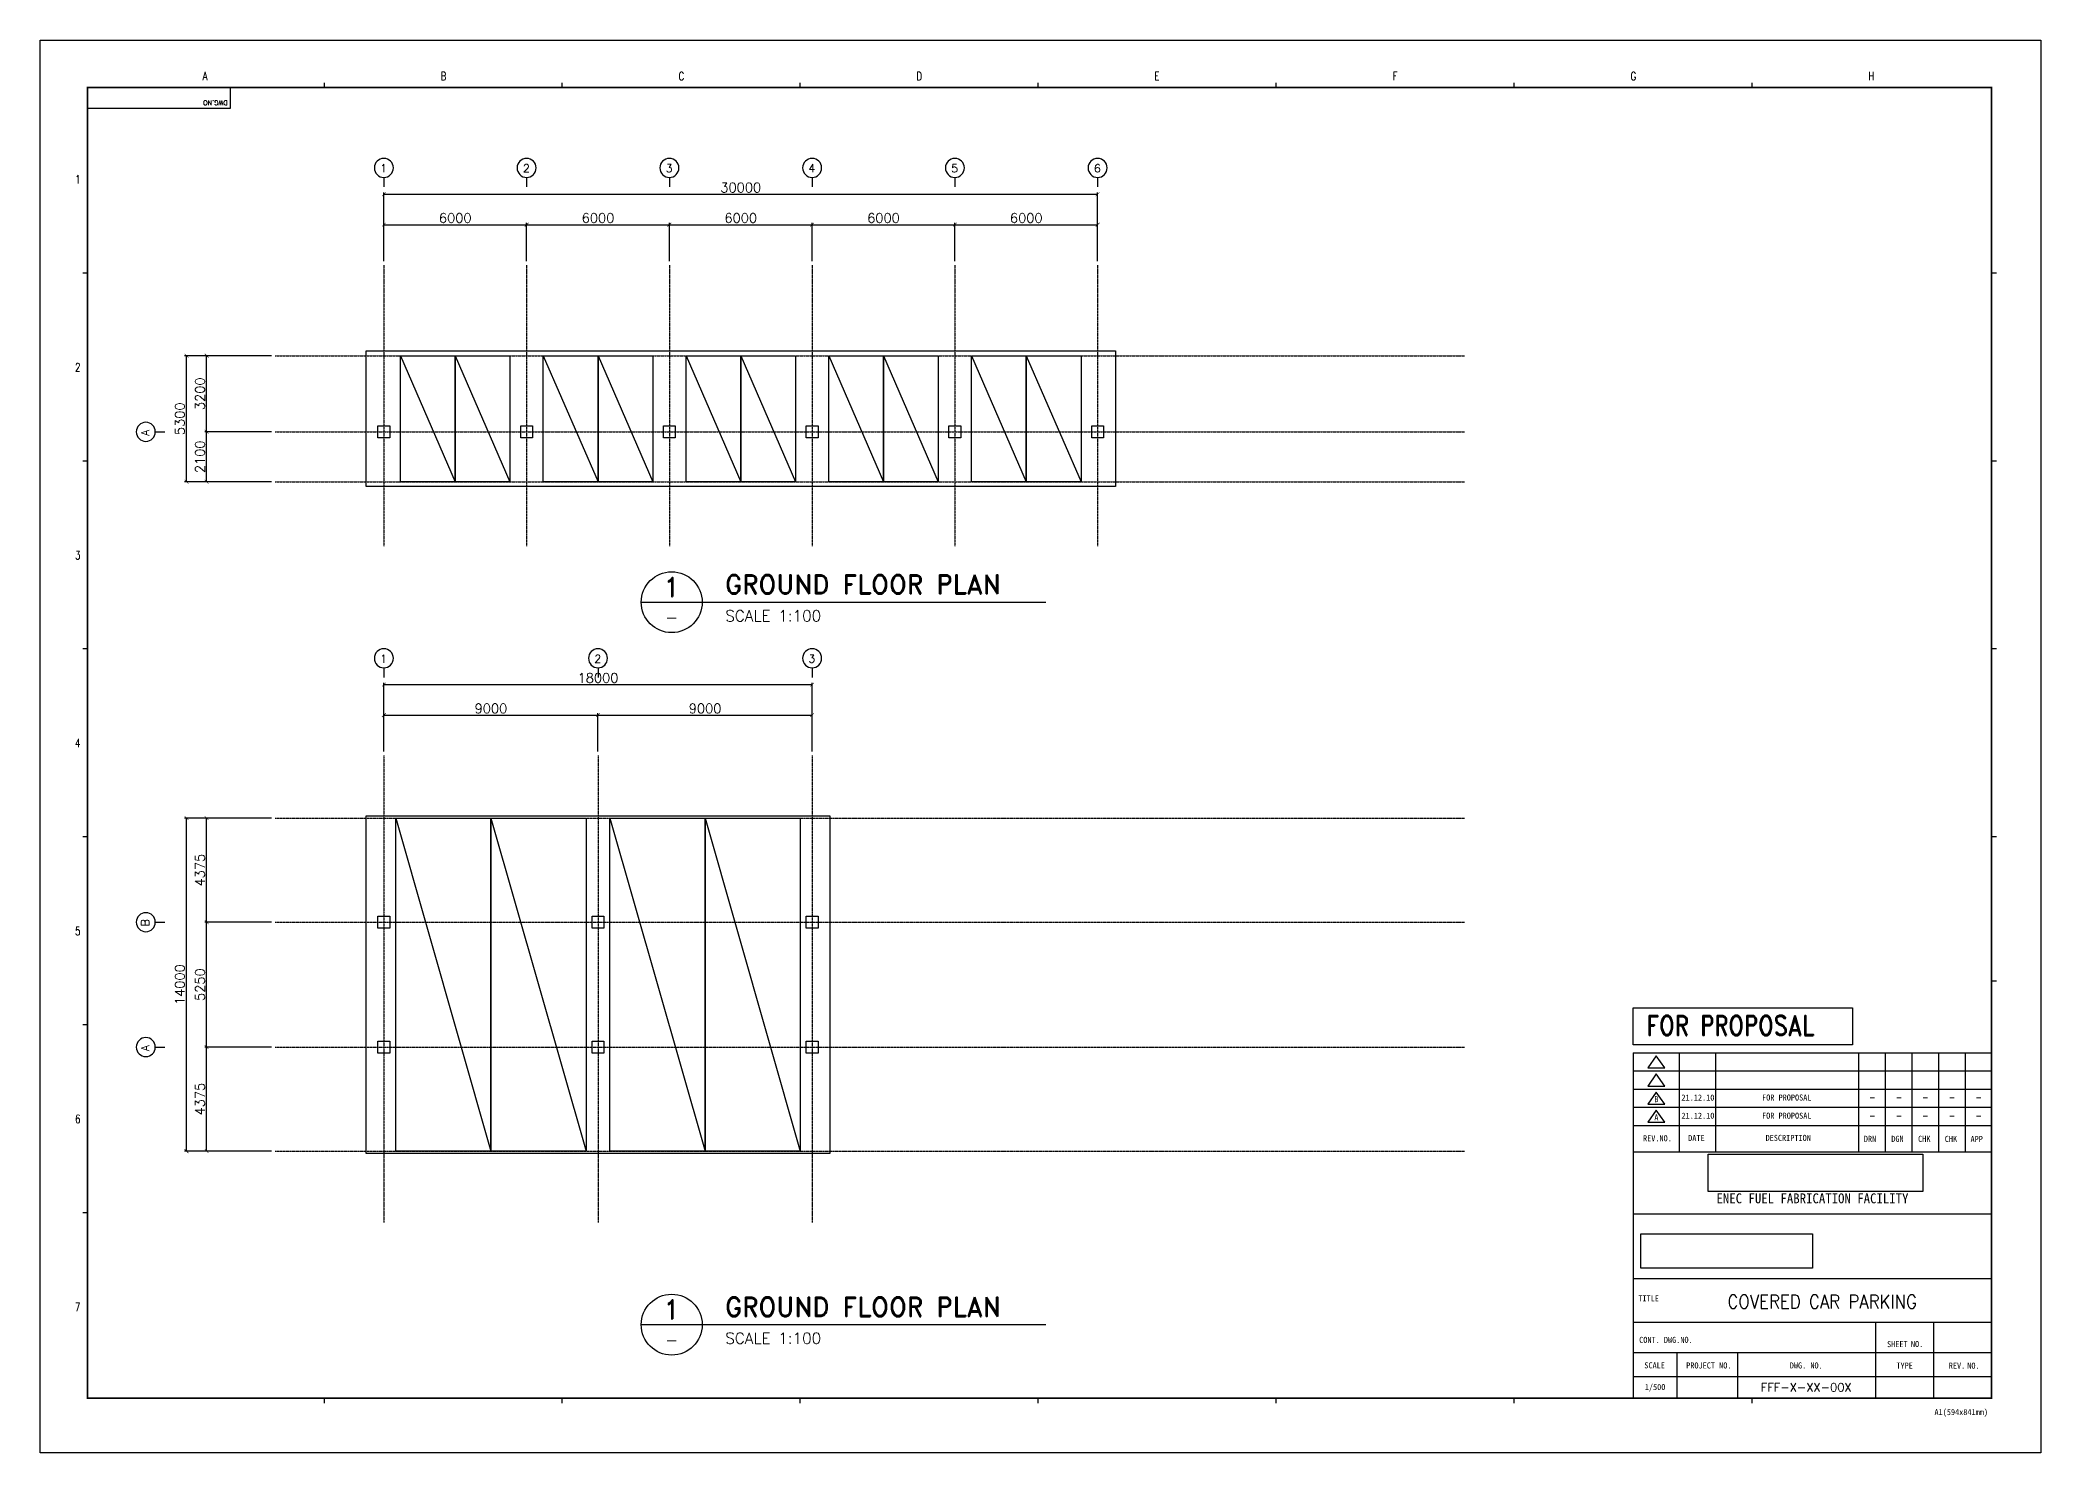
# Model space of a CAD drawing. Header units: millimetres. Extents: x -232466 to 860779, y -177975 to 311634.
# Drawn here: x -987 to 83113, y -21543 to 37857 of the extents above; entities that cross this region are included whole.
import ezdxf
from ezdxf.enums import TextEntityAlignment as Align

# ---------------------------------------------------------------- set-up
doc = ezdxf.new("R2010")
doc.units = ezdxf.units.MM
doc.header["$XCLIPFRAME"] = 2
doc.linetypes.add('AXES', pattern=[50.8, 31.75, -6.35, 6.35, -6.35])
doc.linetypes.add('CENTER', pattern=[2, 1.25, -0.25, 0.25, -0.25])
doc.layers.add('0 외형선', color=3, linetype='Continuous', lineweight=25)
doc.layers.add('TEXT', color=7, linetype='Continuous', lineweight=15)
for name, color, linetype in [('Center Line', 1, 'CENTER'), ('COL', 2, 'Continuous'), ('dim', 7, 'Continuous'), ('SYM', 7, 'Continuous'), ('TEXT1', 7, 'Continuous'), ('TITLEBOX', 7, 'Continuous'), ('TXT', 2, 'Continuous')]:
    doc.layers.add(name, color=color, linetype=linetype)
doc.styles.add('RD20', font='ROMAND.SHX', dxfattribs={"width": 0.8, "height": 2})
doc.styles.add('RD6', font='ROMAND.shx', dxfattribs={"width": 0.83, "height": 6})
doc.styles.add('ROMAND', font='romand')
doc.styles.add('RomanS', font='romans.shx')
doc.styles.add('TBOX', font='romans.shx')
doc.styles.add('돋움체', font='')
doc.styles.get('돋움체').set_extended_font_data('DotumChe')
doc.dimstyles.new('HYUNDAI', dxfattribs={"dimscale": 120, "dimtxt": 3, "dimasz": 3, "dimexe": 1, "dimexo": 2, "dimgap": 1, "dimtad": 1, "dimdec": 0, "dimdsep": 46, "dimtxsty": 'RomanS', "dimcen": 0, "dimclrd": 256, "dimclre": 256, "dimclrt": 3, "dimadec": 0, "dimazin": 0, "dimtfac": 1, "dimtdec": 0, "dimtix": 1, "dimtmove": 2, "dimatfit": 3, "dimfxl": 1, "dimtvp": 1, "dimtolj": 1, "dimarcsym": 0})
picture_1 = doc.add_image_def('image1', size_in_pixel=(850, 283))
picture_2 = doc.add_image_def('image2.jpg', size_in_pixel=(500, 87))

# ---------------------------------------------------------------- blocks, each defined once
blk = doc.blocks.new('_ArchTick')
at = {"color": 0, "linetype": 'ByBlock', "const_width": 0.15}
blk.add_lwpolyline([(-0.5, -0.5), (0.5, 0.5)], dxfattribs=at)
blk = doc.blocks.new('*D76')
at = {"layer": 'Defpoints', "color": 0}
for p in [(5172, 24586), (8897, 24586), (8897, 19286)]:
    blk.add_point(p, dxfattribs=at)
at = {"layer": 'dim', "lineweight": -2}
for p, q in [((8737, 24586), (5092, 24586)), ((5172, 19286), (5172, 24586)), ((8737, 19286), (5092, 19286))]:
    blk.add_line(p, q, dxfattribs=at)
at = {"layer": 'dim', "lineweight": -2, "xscale": 160, "yscale": 160, "zscale": 160}
for p, rotation in [((5172, 24586), 90), ((5172, 19286), 270)]:
    blk.add_blockref('_ArchTick', p, dxfattribs=dict(at, rotation=rotation))
at = {"layer": 'dim', "color": 0, "insert": (4892, 21936), "char_height": 400, "attachment_point": 5, "rotation": 90, "style": 'RomanS', "bg_fill": 3, "box_fill_scale": 1.1, "bg_fill_color": 257, "bg_fill_transparency": 0}
blk.add_mtext('\\A1;5300', dxfattribs=at)
blk = doc.blocks.new('*D77')
at = {"layer": 'Defpoints', "color": 0}
for p in [(6017, 24586), (8897, 24586), (8897, 21386)]:
    blk.add_point(p, dxfattribs=at)
at = {"layer": 'dim', "lineweight": -2}
for p, q in [((8737, 24586), (5937, 24586)), ((6017, 21386), (6017, 24586)), ((8737, 21386), (5937, 21386))]:
    blk.add_line(p, q, dxfattribs=at)
at = {"layer": 'dim', "lineweight": -2, "xscale": 160, "yscale": 160, "zscale": 160}
for p, rotation in [((6017, 24586), 90), ((6017, 21386), 270)]:
    blk.add_blockref('_ArchTick', p, dxfattribs=dict(at, rotation=rotation))
at = {"layer": 'dim', "color": 0, "insert": (5737, 22986), "char_height": 400, "attachment_point": 5, "rotation": 90, "style": 'RomanS', "bg_fill": 3, "box_fill_scale": 1.1, "bg_fill_color": 257, "bg_fill_transparency": 0}
blk.add_mtext('\\A1;3200', dxfattribs=at)
blk = doc.blocks.new('*D78')
at = {"layer": 'Defpoints', "color": 0}
for p in [(19465, 30094), (13465, 28395), (19465, 28395)]:
    blk.add_point(p, dxfattribs=at)
at = {"layer": 'dim', "lineweight": -2}
for p, q in [((13465, 28555), (13465, 30174)), ((13465, 30094), (19465, 30094)), ((19465, 28555), (19465, 30174))]:
    blk.add_line(p, q, dxfattribs=at)
at = {"layer": 'dim', "lineweight": -2, "xscale": 160, "yscale": 160, "zscale": 160, "rotation": 180}
blk.add_blockref('_ArchTick', (13465, 30094), dxfattribs=at)
at = {"layer": 'dim', "lineweight": -2, "xscale": 160, "yscale": 160, "zscale": 160}
blk.add_blockref('_ArchTick', (19465, 30094), dxfattribs=at)
at = {"layer": 'dim', "color": 0, "insert": (16465, 30374), "char_height": 400, "attachment_point": 5, "style": 'RomanS', "bg_fill": 3, "box_fill_scale": 1.1, "bg_fill_color": 257, "bg_fill_transparency": 0}
blk.add_mtext('\\A1;6000', dxfattribs=at)
blk = doc.blocks.new('주열')
at = {"layer": 'SYM'}
blk.add_line((0, 600), (0, 0), dxfattribs=at)
blk.add_circle((0, 1200), 600, dxfattribs=at)
blk = doc.blocks.new('*D79')
at = {"layer": 'Defpoints', "color": 0}
for p in [(43465, 31373), (13465, 28395), (43465, 28395)]:
    blk.add_point(p, dxfattribs=at)
at = {"layer": 'dim', "lineweight": -2}
for p, q in [((13465, 28555), (13465, 31453)), ((13465, 31373), (43465, 31373)), ((43465, 28555), (43465, 31453))]:
    blk.add_line(p, q, dxfattribs=at)
at = {"layer": 'dim', "lineweight": -2, "xscale": 160, "yscale": 160, "zscale": 160, "rotation": 180}
blk.add_blockref('_ArchTick', (13465, 31373), dxfattribs=at)
at = {"layer": 'dim', "lineweight": -2, "xscale": 160, "yscale": 160, "zscale": 160}
blk.add_blockref('_ArchTick', (43465, 31373), dxfattribs=at)
at = {"layer": 'dim', "color": 0, "insert": (28465, 31653), "char_height": 400, "attachment_point": 5, "style": 'RomanS', "bg_fill": 3, "box_fill_scale": 1.1, "bg_fill_color": 257, "bg_fill_transparency": 0}
blk.add_mtext('\\A1;30000', dxfattribs=at)
blk = doc.blocks.new('*D80')
at = {"layer": 'Defpoints', "color": 0}
for p in [(8897, 21386), (8897, 19286)]:
    blk.add_point(p, dxfattribs=at)
at = {"layer": 'dim', "lineweight": -2}
for p, q in [((8737, 21386), (5937, 21386)), ((6017, 19286), (6017, 21386)), ((8737, 19286), (5937, 19286))]:
    blk.add_line(p, q, dxfattribs=at)
at = {"layer": 'dim', "lineweight": -2, "xscale": 160, "yscale": 160, "zscale": 160}
for p, rotation in [((6017, 21386), 90), ((6017, 19286), 270)]:
    blk.add_blockref('_ArchTick', p, dxfattribs=dict(at, rotation=rotation))
at = {"layer": 'dim', "color": 0, "insert": (5737, 20336), "char_height": 400, "attachment_point": 5, "rotation": 90, "style": 'RomanS', "bg_fill": 3, "box_fill_scale": 1.1, "bg_fill_color": 257, "bg_fill_transparency": 0}
blk.add_mtext('\\A1;2100', dxfattribs=at)
at = {"layer": 'Defpoints', "color": 0}
blk.add_point((6017, 21386), dxfattribs=at)
blk = doc.blocks.new('*D81')
at = {"layer": 'Defpoints', "color": 0}
for p in [(25465, 30094), (19465, 28395), (25465, 28395)]:
    blk.add_point(p, dxfattribs=at)
at = {"layer": 'dim', "lineweight": -2}
for p, q in [((19465, 28555), (19465, 30174)), ((19465, 30094), (25465, 30094)), ((25465, 28555), (25465, 30174))]:
    blk.add_line(p, q, dxfattribs=at)
at = {"layer": 'dim', "lineweight": -2, "xscale": 160, "yscale": 160, "zscale": 160, "rotation": 180}
blk.add_blockref('_ArchTick', (19465, 30094), dxfattribs=at)
at = {"layer": 'dim', "lineweight": -2, "xscale": 160, "yscale": 160, "zscale": 160}
blk.add_blockref('_ArchTick', (25465, 30094), dxfattribs=at)
at = {"layer": 'dim', "color": 0, "insert": (22465, 30374), "char_height": 400, "attachment_point": 5, "style": 'RomanS', "bg_fill": 3, "box_fill_scale": 1.1, "bg_fill_color": 257, "bg_fill_transparency": 0}
blk.add_mtext('\\A1;6000', dxfattribs=at)
blk = doc.blocks.new('*D82')
at = {"layer": 'Defpoints', "color": 0}
for p in [(31465, 30094), (25465, 28395), (31465, 28395)]:
    blk.add_point(p, dxfattribs=at)
at = {"layer": 'dim', "lineweight": -2}
for p, q in [((25465, 28555), (25465, 30174)), ((25465, 30094), (31465, 30094)), ((31465, 28555), (31465, 30174))]:
    blk.add_line(p, q, dxfattribs=at)
at = {"layer": 'dim', "lineweight": -2, "xscale": 160, "yscale": 160, "zscale": 160, "rotation": 180}
blk.add_blockref('_ArchTick', (25465, 30094), dxfattribs=at)
at = {"layer": 'dim', "lineweight": -2, "xscale": 160, "yscale": 160, "zscale": 160}
blk.add_blockref('_ArchTick', (31465, 30094), dxfattribs=at)
at = {"layer": 'dim', "color": 0, "insert": (28465, 30374), "char_height": 400, "attachment_point": 5, "style": 'RomanS', "bg_fill": 3, "box_fill_scale": 1.1, "bg_fill_color": 257, "bg_fill_transparency": 0}
blk.add_mtext('\\A1;6000', dxfattribs=at)
blk = doc.blocks.new('*D83')
at = {"layer": 'Defpoints', "color": 0}
for p in [(37465, 30094), (31465, 28395), (37465, 28395)]:
    blk.add_point(p, dxfattribs=at)
at = {"layer": 'dim', "lineweight": -2}
for p, q in [((31465, 28555), (31465, 30174)), ((31465, 30094), (37465, 30094)), ((37465, 28555), (37465, 30174))]:
    blk.add_line(p, q, dxfattribs=at)
at = {"layer": 'dim', "lineweight": -2, "xscale": 160, "yscale": 160, "zscale": 160, "rotation": 180}
blk.add_blockref('_ArchTick', (31465, 30094), dxfattribs=at)
at = {"layer": 'dim', "lineweight": -2, "xscale": 160, "yscale": 160, "zscale": 160}
blk.add_blockref('_ArchTick', (37465, 30094), dxfattribs=at)
at = {"layer": 'dim', "color": 0, "insert": (34465, 30374), "char_height": 400, "attachment_point": 5, "style": 'RomanS', "bg_fill": 3, "box_fill_scale": 1.1, "bg_fill_color": 257, "bg_fill_transparency": 0}
blk.add_mtext('\\A1;6000', dxfattribs=at)
blk = doc.blocks.new('*D84')
at = {"layer": 'Defpoints', "color": 0}
for p in [(43465, 30094), (37465, 28395), (43465, 28395)]:
    blk.add_point(p, dxfattribs=at)
at = {"layer": 'dim', "lineweight": -2}
for p, q in [((37465, 28555), (37465, 30174)), ((37465, 30094), (43465, 30094)), ((43465, 28555), (43465, 30174))]:
    blk.add_line(p, q, dxfattribs=at)
at = {"layer": 'dim', "lineweight": -2, "xscale": 160, "yscale": 160, "zscale": 160, "rotation": 180}
blk.add_blockref('_ArchTick', (37465, 30094), dxfattribs=at)
at = {"layer": 'dim', "lineweight": -2, "xscale": 160, "yscale": 160, "zscale": 160}
blk.add_blockref('_ArchTick', (43465, 30094), dxfattribs=at)
at = {"layer": 'dim', "color": 0, "insert": (40465, 30374), "char_height": 400, "attachment_point": 5, "style": 'RomanS', "bg_fill": 3, "box_fill_scale": 1.1, "bg_fill_color": 257, "bg_fill_transparency": 0}
blk.add_mtext('\\A1;6000', dxfattribs=at)
blk = doc.blocks.new('*D85')
at = {"layer": 'Defpoints', "color": 0}
for p in [(5172, 5145), (8897, 5145), (8897, -8855)]:
    blk.add_point(p, dxfattribs=at)
at = {"layer": 'dim', "lineweight": -2}
for p, q in [((8737, 5145), (5092, 5145)), ((5172, -8855), (5172, 5145)), ((8737, -8855), (5092, -8855))]:
    blk.add_line(p, q, dxfattribs=at)
at = {"layer": 'dim', "lineweight": -2, "xscale": 160, "yscale": 160, "zscale": 160}
for p, rotation in [((5172, 5145), 90), ((5172, -8855), 270)]:
    blk.add_blockref('_ArchTick', p, dxfattribs=dict(at, rotation=rotation))
at = {"layer": 'dim', "color": 0, "insert": (4892, -1855), "char_height": 400, "attachment_point": 5, "rotation": 90, "style": 'RomanS', "bg_fill": 3, "box_fill_scale": 1.1, "bg_fill_color": 257, "bg_fill_transparency": 0}
blk.add_mtext('\\A1;14000', dxfattribs=at)
blk = doc.blocks.new('*D86')
at = {"layer": 'Defpoints', "color": 0}
for p in [(6017, 5145), (8897, 5145), (8897, 770)]:
    blk.add_point(p, dxfattribs=at)
at = {"layer": 'dim', "lineweight": -2}
for p, q in [((8737, 5145), (5937, 5145)), ((6017, 770), (6017, 5145)), ((8737, 770), (5937, 770))]:
    blk.add_line(p, q, dxfattribs=at)
at = {"layer": 'dim', "lineweight": -2, "xscale": 160, "yscale": 160, "zscale": 160}
for p, rotation in [((6017, 5145), 90), ((6017, 770), 270)]:
    blk.add_blockref('_ArchTick', p, dxfattribs=dict(at, rotation=rotation))
at = {"layer": 'dim', "color": 0, "insert": (5737, 2958), "char_height": 400, "attachment_point": 5, "rotation": 90, "style": 'RomanS', "bg_fill": 3, "box_fill_scale": 1.1, "bg_fill_color": 257, "bg_fill_transparency": 0}
blk.add_mtext('\\A1;4375', dxfattribs=at)
blk = doc.blocks.new('*D87')
at = {"layer": 'Defpoints', "color": 0}
for p in [(22465, 9478), (13465, 7780), (22465, 7780)]:
    blk.add_point(p, dxfattribs=at)
at = {"layer": 'dim', "lineweight": -2}
for p, q in [((13465, 7940), (13465, 9558)), ((13465, 9478), (22465, 9478)), ((22465, 7940), (22465, 9558))]:
    blk.add_line(p, q, dxfattribs=at)
at = {"layer": 'dim', "lineweight": -2, "xscale": 160, "yscale": 160, "zscale": 160, "rotation": 180}
blk.add_blockref('_ArchTick', (13465, 9478), dxfattribs=at)
at = {"layer": 'dim', "lineweight": -2, "xscale": 160, "yscale": 160, "zscale": 160}
blk.add_blockref('_ArchTick', (22465, 9478), dxfattribs=at)
at = {"layer": 'dim', "color": 0, "insert": (17965, 9758), "char_height": 400, "attachment_point": 5, "style": 'RomanS', "bg_fill": 3, "box_fill_scale": 1.1, "bg_fill_color": 257, "bg_fill_transparency": 0}
blk.add_mtext('\\A1;9000', dxfattribs=at)
blk = doc.blocks.new('*D88')
at = {"layer": 'Defpoints', "color": 0}
for p in [(31465, 10758), (13465, 7780), (31465, 7780)]:
    blk.add_point(p, dxfattribs=at)
at = {"layer": 'dim', "lineweight": -2}
for p, q in [((13465, 7940), (13465, 10838)), ((13465, 10758), (31465, 10758)), ((31465, 7940), (31465, 10838))]:
    blk.add_line(p, q, dxfattribs=at)
at = {"layer": 'dim', "lineweight": -2, "xscale": 160, "yscale": 160, "zscale": 160, "rotation": 180}
blk.add_blockref('_ArchTick', (13465, 10758), dxfattribs=at)
at = {"layer": 'dim', "lineweight": -2, "xscale": 160, "yscale": 160, "zscale": 160}
blk.add_blockref('_ArchTick', (31465, 10758), dxfattribs=at)
at = {"layer": 'dim', "color": 0, "insert": (22465, 11038), "char_height": 400, "attachment_point": 5, "style": 'RomanS', "bg_fill": 3, "box_fill_scale": 1.1, "bg_fill_color": 257, "bg_fill_transparency": 0}
blk.add_mtext('\\A1;18000', dxfattribs=at)
blk = doc.blocks.new('*D89')
at = {"layer": 'Defpoints', "color": 0}
for p in [(6017, 770), (8897, 770), (8897, -4480)]:
    blk.add_point(p, dxfattribs=at)
at = {"layer": 'dim', "lineweight": -2}
for p, q in [((8737, 770), (5937, 770)), ((6017, -4480), (6017, 770)), ((8737, -4480), (5937, -4480))]:
    blk.add_line(p, q, dxfattribs=at)
at = {"layer": 'dim', "lineweight": -2, "xscale": 160, "yscale": 160, "zscale": 160}
for p, rotation in [((6017, 770), 90), ((6017, -4480), 270)]:
    blk.add_blockref('_ArchTick', p, dxfattribs=dict(at, rotation=rotation))
at = {"layer": 'dim', "color": 0, "insert": (5737, -1855), "char_height": 400, "attachment_point": 5, "rotation": 90, "style": 'RomanS', "bg_fill": 3, "box_fill_scale": 1.1, "bg_fill_color": 257, "bg_fill_transparency": 0}
blk.add_mtext('\\A1;5250', dxfattribs=at)
blk = doc.blocks.new('*D90')
at = {"layer": 'Defpoints', "color": 0}
for p in [(31465, 9478), (22465, 7780), (31465, 7780)]:
    blk.add_point(p, dxfattribs=at)
at = {"layer": 'dim', "lineweight": -2}
for p, q in [((22465, 7940), (22465, 9558)), ((22465, 9478), (31465, 9478)), ((31465, 7940), (31465, 9558))]:
    blk.add_line(p, q, dxfattribs=at)
at = {"layer": 'dim', "lineweight": -2, "xscale": 160, "yscale": 160, "zscale": 160, "rotation": 180}
blk.add_blockref('_ArchTick', (22465, 9478), dxfattribs=at)
at = {"layer": 'dim', "lineweight": -2, "xscale": 160, "yscale": 160, "zscale": 160}
blk.add_blockref('_ArchTick', (31465, 9478), dxfattribs=at)
at = {"layer": 'dim', "color": 0, "insert": (26965, 9758), "char_height": 400, "attachment_point": 5, "style": 'RomanS', "bg_fill": 3, "box_fill_scale": 1.1, "bg_fill_color": 257, "bg_fill_transparency": 0}
blk.add_mtext('\\A1;9000', dxfattribs=at)
blk = doc.blocks.new('*D91')
at = {"layer": 'Defpoints', "color": 0}
for p in [(6017, -4480), (8897, -4480), (8897, -8855)]:
    blk.add_point(p, dxfattribs=at)
at = {"layer": 'dim', "lineweight": -2}
for p, q in [((8737, -4480), (5937, -4480)), ((6017, -8855), (6017, -4480)), ((8737, -8855), (5937, -8855))]:
    blk.add_line(p, q, dxfattribs=at)
at = {"layer": 'dim', "lineweight": -2, "xscale": 160, "yscale": 160, "zscale": 160}
for p, rotation in [((6017, -4480), 90), ((6017, -8855), 270)]:
    blk.add_blockref('_ArchTick', p, dxfattribs=dict(at, rotation=rotation))
at = {"layer": 'dim', "color": 0, "insert": (5737, -6667), "char_height": 400, "attachment_point": 5, "rotation": 90, "style": 'RomanS', "bg_fill": 3, "box_fill_scale": 1.1, "bg_fill_color": 257, "bg_fill_transparency": 0}
blk.add_mtext('\\A1;4375', dxfattribs=at)

msp = doc.modelspace()

# ---------------------------------------------------------------- linework, layer by layer
for p, q in [((14165.5, 24585.6), (16465.8, 19285.6)), ((16465.8, 24585.6), (18766.2, 19285.6)), ((20165.5, 24585.6), (22465.8, 19285.6)), ((22465.8, 24585.6), (24766.2, 19285.6)), ((26165.5, 24585.6), (28465.8, 19285.6)), ((28465.8, 24585.6), (30766.2, 19285.6)), ((32165.5, 24585.6), (34465.8, 19285.6)), ((34465.8, 24585.6), (36766.2, 19285.6)), ((38165.5, 24585.6), (40465.8, 19285.6)), ((40465.8, 24585.6), (42766.2, 19285.6)), ((13965.2, 5145.1), (17965.2, -8854.9)), ((17965.2, 5145.1), (21965, -8854.9)), ((22965.2, 5145.1), (26965.2, -8854.9)), ((26965.2, 5145.1), (30965, -8854.9)), ((81039.2, -18333.8), (81039.2, -19249.6))]:
    msp.add_line(p, q)
for points in [[(14165.2, 24585.6), (16465.8, 24585.6), (16465.8, 19285.6), (14165.2, 19285.6)], [(16465.2, 24585.6), (18766.2, 24585.6), (18766.2, 19285.6), (16465.2, 19285.6)], [(20165.2, 24585.6), (22465.8, 24585.6), (22465.8, 19285.6), (20165.2, 19285.6)], [(22465.2, 24585.6), (24766.2, 24585.6), (24766.2, 19285.6), (22465.2, 19285.6)], [(26165.2, 24585.6), (28465.8, 24585.6), (28465.8, 19285.6), (26165.2, 19285.6)], [(28465.2, 24585.6), (30766.2, 24585.6), (30766.2, 19285.6), (28465.2, 19285.6)], [(32165.2, 24585.6), (34465.8, 24585.6), (34465.8, 19285.6), (32165.2, 19285.6)], [(34465.2, 24585.6), (36766.2, 24585.6), (36766.2, 19285.6), (34465.2, 19285.6)], [(38165.2, 24585.6), (40465.8, 24585.6), (40465.8, 19285.6), (38165.2, 19285.6)], [(40465.2, 24585.6), (42766.2, 24585.6), (42766.2, 19285.6), (40465.2, 19285.6)], [(13965.2, 5145.1), (17965.2, 5145.1), (17965.2, -8854.9), (13965.2, -8854.9)], [(17965.2, 5145.1), (21965.2, 5145.1), (21965.2, -8854.9), (17965.2, -8854.9)], [(22965.2, 5145.1), (26965.2, 5145.1), (26965.2, -8854.9), (22965.2, -8854.9)], [(26965.2, 5145.1), (30965.2, 5145.1), (30965.2, -8854.9), (26965.2, -8854.9)]]:
    msp.add_lwpolyline(points, close=True)
for points in [[(24283.1, 14223.4), (41283.1, 14223.4)], [(24283.1, -16148.4), (41283.1, -16148.4)]]:
    msp.add_lwpolyline(points)
for centre in [(25563.1, 14223.4), (25563.1, -16148.4)]:
    msp.add_circle(centre, 1280)
at = {"layer": '0 외형선', "linetype": 'Continuous'}
for points in [[(12715.2, 24785.6), (44215.2, 24785.6), (44215.2, 19085.6), (12715.2, 19085.6)], [(12716.3, 5245.1), (32215.2, 5245.1), (32215.2, -8954.9), (12716.3, -8954.9)]]:
    msp.add_lwpolyline(points, close=True, dxfattribs=at)
at = {"layer": 'Center Line', "linetype": 'AXES'}
for p, q in [((13465.2, 28395.3), (13465.2, 16585.6)), ((13465.2, 7779.8), (13465.2, -11854.9))]:
    msp.add_line(p, q, dxfattribs=at)
at = {"layer": 'COL'}
for points in [[(13215.2, 21135.6), (13215.2, 21635.6), (13715.2, 21635.6), (13715.2, 21135.6)], [(19215.2, 21135.6), (19215.2, 21635.6), (19715.2, 21635.6), (19715.2, 21135.6)], [(25215.2, 21135.6), (25215.2, 21635.6), (25715.2, 21635.6), (25715.2, 21135.6)], [(31215.2, 21135.6), (31215.2, 21635.6), (31715.2, 21635.6), (31715.2, 21135.6)], [(37215.2, 21135.6), (37215.2, 21635.6), (37715.2, 21635.6), (37715.2, 21135.6)], [(43215.2, 21135.6), (43215.2, 21635.6), (43715.2, 21635.6), (43715.2, 21135.6)], [(13215.2, 520.1), (13215.2, 1020.1), (13715.2, 1020.1), (13715.2, 520.1)], [(22215.2, 520.1), (22215.2, 1020.1), (22715.2, 1020.1), (22715.2, 520.1)], [(31215.2, 520.1), (31215.2, 1020.1), (31715.2, 1020.1), (31715.2, 520.1)], [(13215.2, -4729.9), (13215.2, -4229.9), (13715.2, -4229.9), (13715.2, -4729.9)], [(22215.2, -4729.9), (22215.2, -4229.9), (22715.2, -4229.9), (22715.2, -4729.9)], [(31215.2, -4729.9), (31215.2, -4229.9), (31715.2, -4229.9), (31715.2, -4729.9)]]:
    msp.add_lwpolyline(points, close=True, dxfattribs=at)
at = {"layer": 'TITLEBOX', "color": 4, "linetype": 'Continuous'}
for p, q in [((10963.2, 35857), (10963.2, 36057)), ((10963.2, 35857), (10963.2, 36057)), ((20963.2, 35857), (20963.2, 36057)), ((20963.2, 35857), (20963.2, 36057)), ((30963.2, 35857), (30963.2, 36057)), ((30963.2, 35857), (30963.2, 36057)), ((40963.2, 35857), (40963.2, 36057)), ((40963.2, 35857), (40963.2, 36057)), ((50963.2, 35857), (50963.2, 36057)), ((50963.2, 35857), (50963.2, 36057)), ((60976.9, 35857), (60976.9, 36057)), ((60976.9, 35857), (60976.9, 36057)), ((70976.9, 35857), (70976.9, 36057)), ((70976.9, 35857), (70976.9, 36057)), ((1013.2, 28057), (813.2, 28057)), ((81239.2, 28057), (81039.2, 28057)), ((1013.2, 20157), (813.2, 20157)), ((81239.2, 20157), (81039.2, 20157)), ((1013.2, 12257), (813.2, 12257)), ((81239.2, 12257), (81039.2, 12257)), ((1013.2, 4357), (813.2, 4357)), ((81239.2, 4357), (81039.2, 4357)), ((81239.2, -1705.7), (81039.2, -1705.7)), ((1013.2, -3543), (813.2, -3543)), ((1013.2, -11443), (813.2, -11443)), ((10963.2, -19443.2), (10963.2, -19243.2)), ((10963.2, -19443.2), (10963.2, -19243.2)), ((20963.2, -19443.2), (20963.2, -19243.2)), ((20963.2, -19443.2), (20963.2, -19243.2)), ((30963.2, -19443.2), (30963.2, -19243.2)), ((30963.2, -19443.2), (30963.2, -19243.2)), ((40963.2, -19443.2), (40963.2, -19243.2)), ((40963.2, -19443.2), (40963.2, -19243.2)), ((50963.2, -19443.2), (50963.2, -19243.2)), ((50963.2, -19443.2), (50963.2, -19243.2)), ((60976.9, -19443.2), (60976.9, -19243.2)), ((60976.9, -19443.2), (60976.9, -19243.2)), ((70976.9, -19443.2), (70976.9, -19243.2))]:
    msp.add_line(p, q, dxfattribs=at)
at = {"layer": 'TITLEBOX', "color": 30, "linetype": 'Continuous'}
for p, q in [((65979, -2827.8), (75190.3, -2827.8)), ((65979, -4390.5), (65979, -2827.8)), ((75190.3, -2827.8), (75190.3, -4390.5)), ((75190.3, -4390.5), (65979, -4390.5)), ((70976.9, -19443.2), (70976.9, -19243.2))]:
    msp.add_line(p, q, dxfattribs=at)
at = {"layer": 'TITLEBOX'}
for p, q in [((65979, -4716.3), (81039.2, -4716.3)), ((65979, -4716.3), (65979, -19249.6)), ((65979, -4716.3), (81039.2, -4716.3)), ((65979, -4716.3), (65979, -19249.6)), ((66945.7, -4843.5), (66589.5, -5352.3)), ((66945.7, -4843.5), (66589.5, -5352.3)), ((67301.8, -5352.3), (66945.7, -4843.5)), ((67301.8, -5352.3), (66945.7, -4843.5)), ((67912.4, -4716.3), (67912.4, -8888.4)), ((67912.4, -4716.3), (67912.4, -8888.4)), ((69438.7, -4716.3), (69438.7, -8888.4)), ((69438.7, -4716.3), (69438.7, -8888.4)), ((75446.9, -4720), (75446.9, -8888.4)), ((75446.9, -4720), (75446.9, -8888.4)), ((76565.4, -4720), (76565.4, -8888.4)), ((76565.4, -4720), (76565.4, -8888.4)), ((77683.8, -4720), (77683.8, -8888.4)), ((77683.8, -4720), (77683.8, -8888.4)), ((78802.3, -4720), (78802.3, -8888.4)), ((78802.3, -4720), (78802.3, -8888.4)), ((79920.7, -4720), (79920.7, -8888.4)), ((79920.7, -4720), (79920.7, -8888.4)), ((65979, -5479.5), (81039.2, -5479.5)), ((65979, -5479.5), (81039.2, -5479.5)), ((66589.5, -5352.3), (67301.8, -5352.3)), ((66589.5, -5352.3), (67301.8, -5352.3)), ((66945.7, -5606.7), (66589.5, -6115.5)), ((66945.7, -5606.7), (66589.5, -6115.5)), ((67301.8, -6115.5), (66945.7, -5606.7)), ((67301.8, -6115.5), (66945.7, -5606.7)), ((65979, -6242.7), (81039.2, -6242.7)), ((65979, -6242.7), (81039.2, -6242.7)), ((66589.5, -6115.5), (67301.8, -6115.5)), ((66589.5, -6115.5), (67301.8, -6115.5)), ((66945.7, -6369.9), (66589.5, -6878.7)), ((66945.7, -6369.9), (66589.5, -6878.7)), ((67301.8, -6878.7), (66945.7, -6369.9)), ((67301.8, -6878.7), (66945.7, -6369.9)), ((65979, -7005.9), (81039.2, -7005.9)), ((65979, -7005.9), (81039.2, -7005.9)), ((66589.5, -6878.7), (67301.8, -6878.7)), ((66589.5, -6878.7), (67301.8, -6878.7)), ((66945.7, -7133.1), (66589.5, -7641.9)), ((66945.7, -7133.1), (66589.5, -7641.9)), ((67301.8, -7641.9), (66945.7, -7133.1)), ((67301.8, -7641.9), (66945.7, -7133.1)), ((65979, -7769.1), (81039.2, -7769.1)), ((65979, -7769.1), (81039.2, -7769.1)), ((66589.5, -7641.9), (67301.8, -7641.9)), ((66589.5, -7641.9), (67301.8, -7641.9)), ((65979, -8888.4), (81039.2, -8888.4)), ((65979, -8888.4), (81039.2, -8888.4)), ((65979, -11487.5), (81039.2, -11487.5)), ((65979, -11487.5), (81039.2, -11487.5)), ((65979, -14212.6), (81039.2, -14212.6)), ((65979, -14212.6), (81039.2, -14212.6)), ((65979, -16044.2), (81039.2, -16044.2)), ((65979, -16044.2), (81039.2, -16044.2)), ((76154.8, -16044.2), (76154.8, -19249.6)), ((76154.8, -16044.2), (76154.8, -19249.6)), ((78597, -16044.2), (78597, -19249.6)), ((78597, -16044.2), (78597, -19249.6)), ((65979, -17316.2), (81039.2, -17316.2)), ((65979, -17316.2), (81039.2, -17316.2)), ((67810.6, -17316.2), (67810.6, -19249.6)), ((67810.6, -17316.2), (67810.6, -19249.6)), ((70354.6, -17316.2), (70354.6, -19249.6)), ((70354.6, -17316.2), (70354.6, -19249.6)), ((65979, -18333.8), (81039.2, -18333.8)), ((65979, -18333.8), (81039.2, -18333.8))]:
    msp.add_line(p, q, dxfattribs=at)
at = {"layer": 'TITLEBOX', "color": 30}
msp.add_line((81039.2, -19249.6), (81039.2, -19234.5), dxfattribs=at)
at = {"layer": 'TITLEBOX', "color": 7}
msp.add_lwpolyline([(-986.8, 37857), (83113.2, 37857), (83113.2, -21543), (-986.8, -21543)], close=True, dxfattribs=at)
at = {"layer": 'TITLEBOX', "color": 4, "const_width": 70}
msp.add_lwpolyline([(1013.2, 35857), (81039.2, 35857), (81039.2, -19234.5), (1013.2, -19234.5)], close=True, dxfattribs=at)
at = {"layer": 'TITLEBOX'}
msp.add_lwpolyline([(1013.2, 34991.1), (7013.2, 34991.1), (7013.2, 35857)], dxfattribs=at)

# ---------------------------------------------------------------- block references
at = {"layer": 'SYM', "xscale": -0.6666666666666666, "yscale": 0.6666666666666666, "zscale": 0.6666666666666666, "rotation": 359.9999999999999}
for p in [(13465.2, 31680), (13465.2, 11064.5)]:
    msp.add_blockref('주열', p, dxfattribs=at)

# ---------------------------------------------------------------- texts
at = {"layer": 'SYM', "style": 'ROMAND'}
for p in [(13309.6, 32295.8), (13309.6, 11680.3)]:
    msp.add_text('1', height=336.4, dxfattribs=at).set_placement(p)
for s, p in [('A', (3603, 21209.7)), ('B', (3603, 594.2)), ('A', (3603, -4655.8))]:
    msp.add_text(s, height=336.4, rotation=90, dxfattribs=at).set_placement(p)
at = {"layer": 'TEXT', "color": 7, "style": '돋움체'}
for s, height, p in [('B', 254.4, (66949, -6669.4)), ('21.12.10', 254.4, (68694.2, -6600)), ('FOR PROPOSAL', 254.396, (72428.6, -6600)), ('A', 254.4, (66949, -7432.6)), ('21.12.10', 254.4, (68694.2, -7363.2)), ('FOR PROPOSAL', 254.396, (72428.6, -7363.2))]:
    msp.add_text(s, height=height, dxfattribs=at).set_placement(p, align=Align.MIDDLE_CENTER)
msp.add_text('1/500', height=254.4, dxfattribs=at).set_placement((66894.8, -18791.7), align=Align.MIDDLE)
at = {"layer": 'TEXT1', "color": 3, "style": 'ROMAND'}
for p in [(25563.1, 14863.4), (25563.1, -15508.4)]:
    msp.add_text('1', height=800, dxfattribs=at).set_placement(p, align=Align.MIDDLE_CENTER)
for s, height, p in [('GROUND FLOOR PLAN', 800, (27803.1, 14573.2)), ('SCALE 1:100', 468, (27814.4, 13417.6)), ('GROUND FLOOR PLAN', 800, (27803.1, -15798.6)), ('SCALE 1:100', 468, (27814.4, -16954.2))]:
    msp.add_text(s, height=height, dxfattribs=at).set_placement(p)
at = {"layer": 'TEXT1', "style": 'RomanS'}
for p in [(25563.1, 13583.4), (25563.1, -16788.4)]:
    msp.add_text('-', height=480, dxfattribs=at).set_placement(p, align=Align.MIDDLE_CENTER)
at = {"layer": 'TITLEBOX', "color": 4, "linetype": 'Continuous', "style": 'TBOX', "width": 0.75}
for s, p in [('A', (5850.2, 36163.5)), ('B', (15850.2, 36163.5)), ('C', (25850.2, 36163.5)), ('D', (35850.2, 36163.5)), ('E', (45850.2, 36163.5)), ('F', (55863.9, 36163.5)), ('G', (65863.9, 36163.5)), ('H', (75863.9, 36163.5)), ('1', (487.3, 31823.8)), ('2', (487.3, 23923.8)), ('3', (487.3, 16023.8)), ('4', (487.3, 8123.8)), ('5', (487.3, 223.8)), ('6', (487.3, -7676.2)), ('7', (487.3, -15576.2))]:
    msp.add_text(s, height=350, dxfattribs=at).set_placement(p)
at = {"layer": 'TITLEBOX', "style": 'ROMAND'}
msp.add_text('DWG.NO', height=200, rotation=180, dxfattribs=at).set_placement((6897.7, 35316.8))
at = {"layer": 'TITLEBOX', "style": '돋움체'}
for s, height, p in [('REV.NO.', 254.4, (66387.1, -8439.8)), ('REV.NO.', 254.4, (66387.1, -8439.8)), ('DATE', 254.4, (68285.4, -8429.6)), ('DATE', 254.4, (68285.4, -8429.6)), ('DESCRIPTION', 254.396, (71537.9, -8422.9)), ('DESCRIPTION', 254.396, (71537.9, -8422.9)), ('DRN', 254.4, (75668.2, -8462.8)), ('DRN', 254.4, (75668.2, -8462.8)), ('DGN', 254.4, (76822.1, -8462.8)), ('DGN', 254.4, (76822.1, -8462.8)), ('CHK', 254.4, (77948.6, -8462.8)), ('CHK', 254.4, (77948.6, -8462.8)), ('CHK', 254.4, (79069, -8465.6)), ('CHK', 254.4, (79069, -8465.6)), ('APP', 254.4, (80152.6, -8470.8)), ('APP', 254.4, (80152.6, -8470.8)), ('TITLE', 254.4, (66190, -15169.7)), ('TITLE', 254.4, (66190, -15169.7)), ('CONT. DWG.NO.', 254.396, (66224.7, -16914.4)), ('CONT. DWG.NO.', 254.396, (66224.7, -16914.4)), ('SHEET', 254.4, (76643.6, -17093.9)), ('SHEET', 254.4, (76643.6, -17093.9)), ('NO.', 254.4, (77646, -17090.1)), ('NO.', 254.4, (77646, -17090.1)), ('SCALE', 254.4, (66442.1, -17983.4)), ('SCALE', 254.4, (66442.1, -17983.4)), ('PROJECT NO.', 254.396, (68201.3, -17991)), ('PROJECT NO.', 254.396, (68201.3, -17991)), ('DWG. NO.', 254.4, (72555.1, -17991)), ('DWG. NO.', 254.4, (72555.1, -17991)), ('TYPE', 254.4, (77036.7, -17993.6)), ('TYPE', 254.4, (77036.7, -17993.6)), ('REV.', 254.4, (79238.2, -17996.3)), ('REV.', 254.4, (79238.2, -17996.3)), ('NO.', 254.4, (80014.6, -18001)), ('NO.', 254.4, (80014.6, -18001))]:
    msp.add_text(s, height=height, dxfattribs=at).set_placement(p)
at = {"layer": 'TITLEBOX', "color": 3, "style": '돋움체'}
msp.add_text('ENEC FUEL FABRICATION FACILITY', height=416.189, dxfattribs=at).set_placement((73509.1, -10837.7), align=Align.MIDDLE)
at = {"layer": 'TITLEBOX', "color": 0, "style": '돋움체'}
msp.add_text('A1(594x841mm)', height=254.396, dxfattribs=at).set_placement((78636.9, -19950))
at = {"layer": 'TXT', "color": 30, "linetype": 'Continuous', "style": 'RD6', "width": 0.83}
msp.add_text('FOR PROPOSAL', height=835.501, dxfattribs=at).set_placement((66529.6, -3987.5))
at = {"layer": 'TXT', "color": 7, "style": 'RD20', "width": 0.83}
for p in [(76022.1, -6739.5), (77140.6, -6739.5), (78259, -6739.5), (79377.5, -6739.5), (80495.9, -6739.5), (76022.1, -7502.7), (77140.6, -7502.7), (78259, -7502.7), (79377.5, -7502.7), (80495.9, -7502.7)]:
    msp.add_text('-', height=282.8, dxfattribs=at).set_placement(p, align=Align.CENTER)
at = {"layer": 'TXT', "color": 7, "style": 'ROMAND', "width": 0.9}
msp.add_text('COVERED CAR PARKING', height=565.517, dxfattribs=at).set_placement((73918.7, -15180.9), align=Align.MIDDLE)
at = {"layer": 'TXT', "color": 7, "style": 'RD20'}
msp.add_text('FFF-X-XX-00X', height=353.448, dxfattribs=at).set_placement((73247.8, -18962.1), align=Align.CENTER)

# ---------------------------------------------------------------- pictures from other files: only their frames are drawn
image = msp.add_image(picture_2, insert=(69127.4, -10543.6), size_in_units=(9015.9, 1568.8))
image.dxf.flags = 7
image = msp.add_image(picture_1, insert=(66154.1, -14403.3), size_in_units=(7427.9, 2473.1))
image.set_boundary_path([(15.17, 45.797), (840.684, 210.9)])

# ---------------------------------------------------------------- next in the draw order: dimensions: what is measured, and where the dimension line sits
at = {"layer": 'dim'}
for base, p1, p2, picture, middle in [((19465.2, 30093.6), (13465.2, 28395.3), (19465.2, 28395.3), '*D78', (16465.2, 30373.6)), ((22465.2, 9478.1), (13465.2, 7779.8), (22465.2, 7779.8), '*D87', (17965.2, 9758.1))]:
    dim = msp.add_linear_dim(base=base, p1=p1, p2=p2, dimstyle='HYUNDAI', override={"dimscale": 80, "dimtxt": 5, "dimasz": 2, "dimpost": '\\X', "dimblk1": 'ArchTick', "dimblk2": 'ArchTick', "dimsah": 1, "dimclrt": 0, "dimtfill": 1}, dxfattribs=at)
    dim.commit()
    dim.dimension.update_dxf_attribs({"geometry": picture, "text_midpoint": middle})
for base, p1, p2, picture, middle in [((5171.9, 24585.6), (8896.6, 19285.6), (8896.6, 24585.6), '*D76', (4891.9, 21935.6)), ((5171.9, 5145.1), (8896.6, -8854.9), (8896.6, 5145.1), '*D85', (4891.9, -1854.9))]:
    dim = msp.add_linear_dim(base=base, p1=p1, p2=p2, angle=90, dimstyle='HYUNDAI', override={"dimscale": 80, "dimtxt": 5, "dimasz": 2, "dimpost": '\\X', "dimblk1": 'ArchTick', "dimblk2": 'ArchTick', "dimsah": 1, "dimclrt": 0, "dimtfill": 1}, dxfattribs=at)
    dim.commit()
    dim.dimension.update_dxf_attribs({"geometry": picture, "text_midpoint": middle})

# ---------------------------------------------------------------- next in the draw order: linework, layer by layer
at = {"layer": 'Center Line', "linetype": 'AXES'}
msp.add_line((8896.6, -8854.9), (58882.2, -8854.9), dxfattribs=at)

# ---------------------------------------------------------------- next in the draw order: block references
at = {"layer": 'SYM', "xscale": -0.6666666666666666, "yscale": 0.6666666666666666, "zscale": 0.6666666666666666}
for p, rotation in [((4258.9, 21385.6), 89.99999999999967), ((4258.9, 770.1), 89.99999999999964), ((4258.9, -4479.9), 89.99999999999962)]:
    msp.add_blockref('주열', p, dxfattribs=dict(at, rotation=rotation))

# ---------------------------------------------------------------- next in the draw order: dimensions: what is measured, and where the dimension line sits
at = {"layer": 'dim'}
for base, p1, p2, picture, middle in [((43465.2, 31373.2), (13465.2, 28395.3), (43465.2, 28395.3), '*D79', (28465.2, 31653.2)), ((31465.5, 10757.7), (13465.2, 7779.8), (31465.5, 7779.8), '*D88', (22465.3, 11037.7))]:
    dim = msp.add_linear_dim(base=base, p1=p1, p2=p2, dimstyle='HYUNDAI', override={"dimscale": 80, "dimtxt": 5, "dimasz": 2, "dimpost": '\\X', "dimblk1": 'ArchTick', "dimblk2": 'ArchTick', "dimsah": 1, "dimclrt": 0, "dimtfill": 1}, dxfattribs=at)
    dim.commit()
    dim.dimension.update_dxf_attribs({"geometry": picture, "text_midpoint": middle})
for base, p1, p2, picture, middle in [((6016.6, 24585.6), (8896.6, 21385.6), (8896.6, 24585.6), '*D77', (5736.6, 22985.6)), ((6016.6, 5145.1), (8896.6, 770.1), (8896.6, 5145.1), '*D86', (5736.6, 2957.6))]:
    dim = msp.add_linear_dim(base=base, p1=p1, p2=p2, angle=90, dimstyle='HYUNDAI', override={"dimscale": 80, "dimtxt": 5, "dimasz": 2, "dimpost": '\\X', "dimblk1": 'ArchTick', "dimblk2": 'ArchTick', "dimsah": 1, "dimclrt": 0, "dimtfill": 1}, dxfattribs=at)
    dim.commit()
    dim.dimension.update_dxf_attribs({"geometry": picture, "text_midpoint": middle})

# ---------------------------------------------------------------- next in the draw order: linework, layer by layer
at = {"layer": 'Center Line', "linetype": 'AXES'}
for p, q in [((19465.2, 28395.3), (19465.2, 16585.6)), ((25465.2, 28395.3), (25465.2, 16585.6)), ((31465.2, 28395.3), (31465.2, 16585.6)), ((37465.2, 28395.3), (37465.2, 16585.6)), ((43465.2, 28395.3), (43465.2, 16585.6)), ((8896.6, 24585.6), (58882.2, 24585.6)), ((31465.2, 7779.8), (31465.2, -11854.9)), ((8896.6, 5145.1), (58882.2, 5145.1))]:
    msp.add_line(p, q, dxfattribs=at)

# ---------------------------------------------------------------- next in the draw order: block references
at = {"layer": 'SYM', "xscale": -0.6666666666666666, "yscale": 0.6666666666666666, "zscale": 0.6666666666666666, "rotation": 359.9999999999999}
for p in [(19465.2, 31680), (25465.2, 31680), (31465.2, 31680), (37465.2, 31680), (43465.2, 31680), (22465.2, 11064.5), (31465.2, 11064.5)]:
    msp.add_blockref('주열', p, dxfattribs=at)

# ---------------------------------------------------------------- next in the draw order: texts
at = {"layer": 'SYM', "style": 'ROMAND'}
for s, p in [('2', (19309.6, 32295.8)), ('3', (25309.6, 32295.8)), ('4', (31309.6, 32295.8)), ('5', (37309.6, 32295.8)), ('6', (43309.6, 32295.8)), ('2', (22309.6, 11680.3)), ('3', (31309.6, 11680.3))]:
    msp.add_text(s, height=336.4, dxfattribs=at).set_placement(p)

# ---------------------------------------------------------------- next in the draw order: dimensions: what is measured, and where the dimension line sits
at = {"layer": 'dim'}
for base, p1, p2, picture, middle in [((6016.6, 21385.6), (8896.6, 19285.6), (8896.6, 21385.6), '*D80', (5736.6, 20335.6)), ((6016.6, 770.1), (8896.6, -4479.9), (8896.6, 770.1), '*D89', (5736.6, -1854.9))]:
    dim = msp.add_linear_dim(base=base, p1=p1, p2=p2, angle=90, dimstyle='HYUNDAI', override={"dimscale": 80, "dimtxt": 5, "dimasz": 2, "dimpost": '\\X', "dimblk1": 'ArchTick', "dimblk2": 'ArchTick', "dimsah": 1, "dimclrt": 0, "dimtfill": 1}, dxfattribs=at)
    dim.commit()
    dim.dimension.update_dxf_attribs({"geometry": picture, "text_midpoint": middle})

# ---------------------------------------------------------------- next in the draw order: linework, layer by layer
at = {"layer": 'Center Line', "linetype": 'AXES'}
for p, q in [((8896.6, 21385.6), (58882.2, 21385.6)), ((8896.6, 19285.6), (58882.2, 19285.6)), ((8896.6, 770.1), (58882.2, 770.1)), ((8896.6, -4479.9), (58882.2, -4479.9))]:
    msp.add_line(p, q, dxfattribs=at)

# ---------------------------------------------------------------- next in the draw order: dimensions: what is measured, and where the dimension line sits
at = {"layer": 'dim'}
for base, p1, p2, picture, middle in [((25465.5, 30093.6), (19465.5, 28395.3), (25465.5, 28395.3), '*D81', (22465.5, 30373.6)), ((31465.5, 9478.1), (22465.2, 7779.8), (31465.5, 7779.8), '*D90', (26965.3, 9758.1))]:
    dim = msp.add_linear_dim(base=base, p1=p1, p2=p2, dimstyle='HYUNDAI', override={"dimscale": 80, "dimtxt": 5, "dimasz": 2, "dimpost": '\\X', "dimblk1": 'ArchTick', "dimblk2": 'ArchTick', "dimsah": 1, "dimclrt": 0, "dimtfill": 1}, dxfattribs=at)
    dim.commit()
    dim.dimension.update_dxf_attribs({"geometry": picture, "text_midpoint": middle})

# ---------------------------------------------------------------- next in the draw order: linework, layer by layer
at = {"layer": 'Center Line', "linetype": 'AXES'}
for p, q in [((22465.2, 7779.8), (22465.2, -11854.9)), ((31465.2, 7779.8), (31465.2, -11854.9))]:
    msp.add_line(p, q, dxfattribs=at)

# ---------------------------------------------------------------- next in the draw order: dimensions: what is measured, and where the dimension line sits
at = {"layer": 'dim'}
dim = msp.add_linear_dim(base=(31465.5, 30093.6), p1=(25465.5, 28395.3), p2=(31465.5, 28395.3), dimstyle='HYUNDAI', override={"dimscale": 80, "dimtxt": 5, "dimasz": 2, "dimpost": '\\X', "dimblk1": 'ArchTick', "dimblk2": 'ArchTick', "dimsah": 1, "dimclrt": 0, "dimtfill": 1}, dxfattribs=at)
dim.commit()
dim.dimension.update_dxf_attribs({"geometry": '*D82', "text_midpoint": (28465.5, 30373.6)})
dim = msp.add_linear_dim(base=(6016.6, -4479.9), p1=(8896.6, -8854.9), p2=(8896.6, -4479.9), angle=90, dimstyle='HYUNDAI', override={"dimscale": 80, "dimtxt": 5, "dimasz": 2, "dimpost": '\\X', "dimblk1": 'ArchTick', "dimblk2": 'ArchTick', "dimsah": 1, "dimclrt": 0, "dimtfill": 1}, dxfattribs=at)
dim.commit()
dim.dimension.update_dxf_attribs({"geometry": '*D91', "text_midpoint": (5736.6, -6667.4)})

# ---------------------------------------------------------------- next in the draw order: dimensions: what is measured, and where the dimension line sits
dim = msp.add_linear_dim(base=(37465.5, 30093.6), p1=(31465.5, 28395.3), p2=(37465.5, 28395.3), dimstyle='HYUNDAI', override={"dimscale": 80, "dimtxt": 5, "dimasz": 2, "dimpost": '\\X', "dimblk1": 'ArchTick', "dimblk2": 'ArchTick', "dimsah": 1, "dimclrt": 0, "dimtfill": 1}, dxfattribs=at)
dim.commit()
dim.dimension.update_dxf_attribs({"geometry": '*D83', "text_midpoint": (34465.5, 30373.6)})

# ---------------------------------------------------------------- next in the draw order: dimensions: what is measured, and where the dimension line sits
dim = msp.add_linear_dim(base=(43465.5, 30093.6), p1=(37465.5, 28395.3), p2=(43465.5, 28395.3), dimstyle='HYUNDAI', override={"dimscale": 80, "dimtxt": 5, "dimasz": 2, "dimpost": '\\X', "dimblk1": 'ArchTick', "dimblk2": 'ArchTick', "dimsah": 1, "dimclrt": 0, "dimtfill": 1}, dxfattribs=at)
dim.commit()
dim.dimension.update_dxf_attribs({"geometry": '*D84', "text_midpoint": (40465.5, 30373.6)})

doc.saveas('drawing.dxf')
